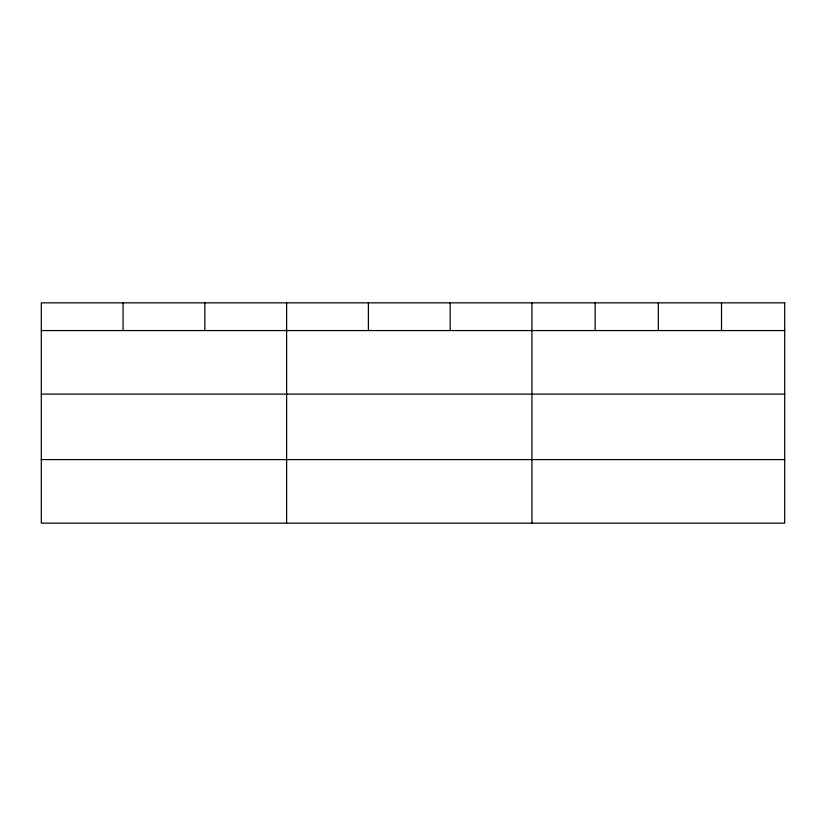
<?xml version="1.0" encoding="UTF-8"?>
<svg xmlns="http://www.w3.org/2000/svg" width="826" height="826" viewBox="0 0 826 826"><rect width="100%" height="100%" fill="white"/><g stroke="black" fill="none" stroke-linecap="round" stroke-linejoin="round"><path stroke-width="1.24" d="M41.3 330.565L784.7 330.565M41.3 394.126L784.7 394.126M41.3 459.597L784.7 459.597M721.511 302.843L721.511 330.565M658.322 302.843L658.322 330.565M595.133 302.843L595.133 330.565M531.944 302.843L531.944 523.157M450.17 302.843L450.17 330.565M368.396 302.843L368.396 330.565M286.622 302.843L286.622 523.157M204.848 302.843L204.848 330.565M123.074 302.843L123.074 330.565M784.7 302.843L41.3 302.843L41.3 523.157L784.7 523.157L784.7 302.843"/></g></svg>
